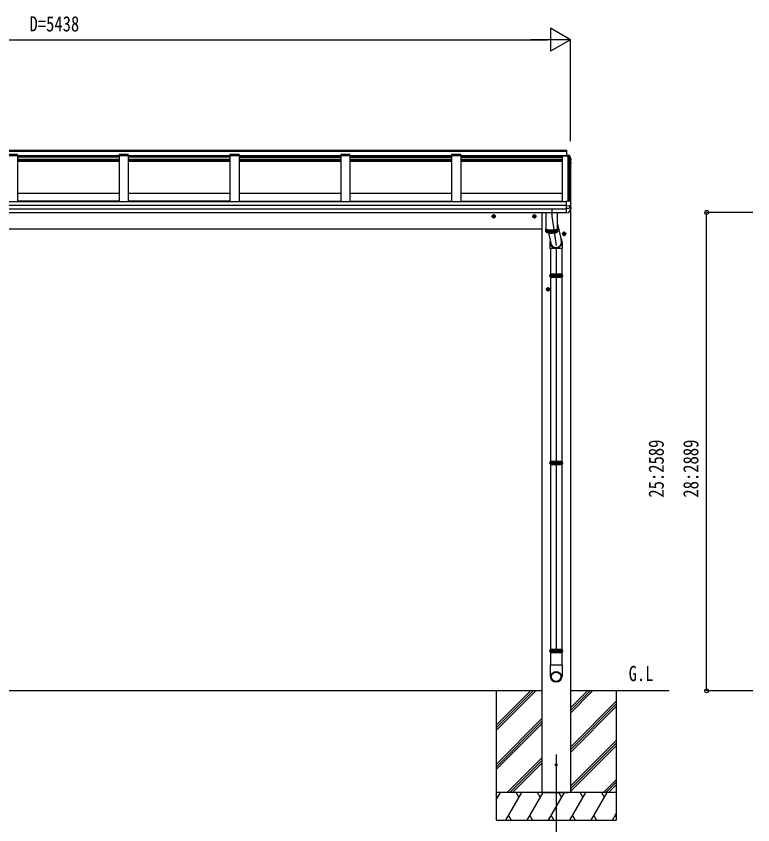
# Model space of a CAD drawing. Units: millimetres, scale not verified. Extents: x -10512 to 10512, y -7425 to 7425.
# Drawn here: x -6278 to -2289, y -4238 to 138 of the extents above; entities that cross this region are included whole.
import ezdxf
from ezdxf.enums import TextEntityAlignment as Align

# ---------------------------------------------------------------- set-up
doc = ezdxf.new("R2010")
doc.units = ezdxf.units.MM
doc.header["$LTSCALE"] = 40
for name, color, linetype in [('0-2_USER1', 3, 'Continuous'), ('0-4_YKK_12', 2, 'Continuous'), ('0-5_YKK_13', 4, 'Continuous'), ('0-6_YKK_A1', 4, 'Continuous'), ('0-7_YKK_D', 6, 'Continuous')]:
    doc.layers.add(name, color=color, linetype=linetype)
doc.styles.add('ＭＳ ゴシック', font='')
doc.styles.get('ＭＳ ゴシック').set_extended_font_data('MS Gothic')

msp = doc.modelspace()

# ---------------------------------------------------------------- linework, layer by layer
at = {"layer": '0-4_YKK_12'}
for p, q in [((-3378.45, -906.19), (-3378.45, -944.33)), ((-3378.45, -944.33), (-3354.45, -1102.7)), ((-3354.45, -1120.17), (-3354.45, -3297.4)), ((-3354.45, -3856.57), (-3354.45, -4277.65))]:
    msp.add_line(p, q, dxfattribs=at)
at = {"layer": '0-5_YKK_13'}
for p, q in [((-3295.95, -613.19), (-3284.79, -613.81)), ((-3295.95, -615.89), (-3295.95, -619.12)), ((-3295.95, -615.89), (-3295.95, -615.89)), ((-3295.95, -618.13), (-3285.12, -618.74)), ((-3285.12, -619.12), (-3295.95, -619.12)), ((-3285.12, -618.74), (-3284.75, -616.26)), ((-3285.12, -618.74), (-3285.12, -619.16)), ((-3284.97, -618.95), (-3284.75, -617.46)), ((-3283.77, -619.01), (-3284.97, -618.95)), ((-3276.95, -638.75), (-3276.38, -638.64)), ((-3276.95, -639.1), (-3276.38, -638.99)), ((-3275.53, -640.35), (-3276.95, -640.63)), ((-3276.95, -652.41), (-3275.81, -652.55)), ((-3274.48, -635.06), (-3274.48, -639.08)), ((-3274.12, -653.67), (-3274.11, -653.73)), ((-3274.07, -654), (-3274.07, -658.05)), ((-3276.95, -656.42), (-3275.13, -656.78)), ((-3276.1, -658.11), (-3276.95, -657.95)), ((-3298.95, -861.91), (-3298.95, -861.59)), ((-3298.95, -862.6), (-3298.95, -861.91)), ((-3298.95, -884.8), (-3298.95, -862.6)), ((-3298.95, -886.06), (-3298.95, -884.8)), ((-3298.95, -886.9), (-3298.95, -886.06)), ((-3298.95, -886.9), (-3284.16, -887)), ((-3298.95, -900.76), (-3298.95, -886.9)), ((-3298.95, -900.76), (-3284.16, -900.56)), ((-3298.95, -902.67), (-3298.95, -900.76)), ((-3298.95, -904.19), (-3298.95, -902.67)), ((-3298.95, -924.66), (-3298.95, -904.19)), ((-3282.5, -886.91), (-3276.12, -886.12)), ((-3281.95, -886.84), (-3281.95, -900.63)), ((-3281.95, -894.62), (-3274.72, -896.03)), ((-3275.25, -885.97), (-3275.18, -885.96)), ((-3275.25, -885.97), (-3275.25, -885.97)), ((-3274.38, -884.98), (-3274.38, -878.47)), ((-3273.91, -903.53), (-3273.91, -897.01)), ((-3680.94, -944.81), (-3703.94, -944.81)), ((-3692.44, -957.32), (-3692.44, -932.3)), ((-3460.94, -944.81), (-3483.94, -944.81)), ((-3472.44, -957.32), (-3472.44, -932.3)), ((-3410.45, -923.61), (-3410.45, -1010.38)), ((-3346.45, -1010.38), (-3346.45, -923.61)), ((-3298.95, -925.07), (-3287.36, -924.44)), ((-3298.95, -925.07), (-3298.95, -924.66)), ((-3286.57, -923.98), (-3286.58, -923.99)), ((-3346.45, -986.61), (-3327.49, -1072.47)), ((-3410.45, -1011.35), (-3410.45, -1026.8)), ((-3409.86, -1028.35), (-3409.86, -1012.9)), ((-3408.63, -1014.09), (-3408.63, -1029.54)), ((-3406.82, -1030.63), (-3406.82, -1015.17)), ((-3404.45, -1016.17), (-3404.45, -1031.63)), ((-3401.58, -1032.52), (-3401.58, -1017.07)), ((-3398.27, -1033.3), (-3398.27, -1017.85)), ((-3395.86, -1033.74), (-3383.46, -1089.89)), ((-3394.56, -1018.5), (-3394.56, -1033.95)), ((-3390.55, -1019.01), (-3390.55, -1034.46)), ((-3386.31, -1019.37), (-3386.31, -1034.82)), ((-3381.91, -1019.57), (-3381.91, -1035.03)), ((-3377.45, -1019.62), (-3377.45, -1035.07)), ((-3373.01, -1019.5), (-3373.01, -1034.96)), ((-3368.68, -1019.23), (-3368.68, -1034.68)), ((-3364.54, -1018.8), (-3364.54, -1034.25)), ((-3360.67, -1018.23), (-3360.67, -1033.68)), ((-3357.15, -1017.52), (-3357.15, -1032.98)), ((-3354.05, -1016.7), (-3354.05, -1032.16)), ((-3351.43, -1015.78), (-3351.43, -1031.23)), ((-3349.33, -1014.78), (-3349.33, -1030.23)), ((-3347.8, -1013.73), (-3347.8, -1029.18)), ((-3346.45, -1026.8), (-3346.45, -1011.35)), ((-3299.44, -1039.81), (-3322.44, -1039.81)), ((-3310.94, -1052.32), (-3310.94, -1027.3)), ((-3387.84, -1086.54), (-3387.84, -1118.13)), ((-3321.84, -1086.96), (-3321.84, -1118.13)), ((-3321.84, -1118.13), (-3387.84, -1118.13)), ((-3384.45, -1118.13), (-3384.45, -1255.21)), ((-3324.45, -1118.13), (-3324.45, -1255.21)), ((-3392.45, -1264.21), (-3316.45, -1264.21)), ((-3387.05, -1257.21), (-3321.85, -1257.21)), ((-3386.45, -1255.21), (-3322.45, -1255.21)), ((-3386.45, -1255.21), (-3386.45, -1257.21)), ((-3322.45, -1255.21), (-3322.45, -1257.21)), ((-3387.05, -1271.21), (-3321.85, -1271.21)), ((-3386.45, -1271.21), (-3386.45, -1273.21)), ((-3386.45, -1273.21), (-3322.45, -1273.21)), ((-3384.45, -1273.21), (-3384.45, -2270.23)), ((-3324.45, -1273.21), (-3324.45, -2270.23)), ((-3322.45, -1271.21), (-3322.45, -1273.21)), ((-3386.44, -1339.81), (-3409.44, -1339.81)), ((-3397.94, -1352.32), (-3397.94, -1327.3)), ((-3387.05, -2272.23), (-3321.85, -2272.23)), ((-3386.45, -2270.23), (-3322.45, -2270.23)), ((-3386.45, -2270.23), (-3386.45, -2272.23)), ((-3322.45, -2270.23), (-3322.45, -2272.23)), ((-3392.45, -2279.23), (-3316.45, -2279.23)), ((-3387.05, -2286.23), (-3321.85, -2286.23)), ((-3386.45, -2286.23), (-3386.45, -2288.23)), ((-3386.45, -2288.23), (-3322.45, -2288.23)), ((-3384.45, -2288.23), (-3384.45, -3286.87)), ((-3324.45, -2288.23), (-3324.45, -3286.87)), ((-3322.45, -2286.23), (-3322.45, -2288.23)), ((-3392.45, -3295.87), (-3316.45, -3295.87)), ((-3387.05, -3288.87), (-3321.85, -3288.87)), ((-3387.05, -3302.87), (-3321.85, -3302.87)), ((-3386.45, -3286.87), (-3322.45, -3286.87)), ((-3386.45, -3286.87), (-3386.45, -3288.87)), ((-3386.45, -3302.87), (-3386.45, -3304.87)), ((-3386.45, -3304.87), (-3322.45, -3304.87)), ((-3384.45, -3304.87), (-3384.45, -3374.33)), ((-3324.45, -3304.87), (-3324.45, -3374.33)), ((-3322.45, -3286.87), (-3322.45, -3288.87)), ((-3322.45, -3302.87), (-3322.45, -3304.87)), ((-3322.6, -3374.33), (-3386.3, -3374.33)), ((-3386.3, -3374.33), (-3386.3, -3433.6)), ((-3322.6, -3374.33), (-3322.6, -3433.6))]:
    msp.add_line(p, q, dxfattribs=at)
for points in [[(-3295.95, -615.63), (-3284.75, -616.26), (-3284.75, -617.46), (-3283.63, -617.52)], [(-3285.05, -619.16), (-3284.97, -618.6), (-3284.97, -618.95)], [(-3282.14, -615.01), (-3277.9, -625.62), (-3274.55, -634.57), (-3274.49, -634.84), (-3274.48, -634.9)], [(-3282.14, -618.58), (-3281.15, -621.07), (-3280.16, -623.57), (-3279.2, -626.07), (-3278.24, -628.57), (-3277.3, -631.08), (-3276.37, -633.6), (-3275.45, -636.12), (-3274.55, -638.65)], [(-3274.48, -634.9), (-3274.48, -635.01), (-3274.48, -635.06)], [(-3274.11, -653.69), (-3274.08, -653.86), (-3274.08, -654)], [(-3274.25, -658.69), (-3275.71, -661.24), (-3276.95, -663.36)], [(-3298.95, -861.59), (-3284.95, -862.27), (-3284.95, -856.62), (-3283.19, -856.71)], [(-3282.31, -857.34), (-3281.28, -859.92), (-3280.26, -862.51), (-3279.25, -865.1), (-3278.26, -867.7), (-3277.28, -870.3), (-3276.32, -872.91), (-3275.37, -875.52), (-3274.43, -878.14)], [(-3282.5, -886.91), (-3282.75, -886.93), (-3282.9, -886.95)], [(-3277.73, -886.2), (-3276.49, -886.15), (-3275.25, -885.97)], [(-3274.43, -878.14), (-3274.39, -878.35), (-3274.38, -878.47)], [(-3692.44, -952.32), (-3698.94, -948.56), (-3698.94, -941.06), (-3692.44, -937.3)], [(-3692.44, -952.32), (-3685.94, -948.56), (-3685.94, -941.06), (-3692.44, -937.3)], [(-3472.44, -952.32), (-3478.94, -948.56), (-3478.94, -941.06), (-3472.44, -937.3)], [(-3472.44, -952.32), (-3465.94, -948.56), (-3465.94, -941.06), (-3472.44, -937.3)], [(-3410.45, -1010.38), (-3410.45, -1010.52), (-3410.34, -1011.08), (-3410.08, -1011.63), (-3409.68, -1012.18), (-3409.14, -1012.73), (-3408.46, -1013.26), (-3407.64, -1013.77), (-3406.69, -1014.28), (-3405.61, -1014.76), (-3404.4, -1015.23), (-3403.08, -1015.67), (-3401.64, -1016.09), (-3400.1, -1016.48), (-3398.46, -1016.84), (-3396.73, -1017.18), (-3394.92, -1017.48), (-3393.03, -1017.75), (-3391.07, -1017.99), (-3389.06, -1018.19), (-3386.99, -1018.36), (-3384.89, -1018.49), (-3382.76, -1018.59), (-3380.61, -1018.64), (-3378.45, -1018.66)], [(-3410.4, -1010.86), (-3410.41, -1010.93), (-3410.45, -1011.49), (-3410.34, -1012.04), (-3410.08, -1012.6), (-3409.68, -1013.15), (-3409.14, -1013.69), (-3408.46, -1014.22), (-3407.64, -1014.74), (-3406.69, -1015.24), (-3405.61, -1015.73), (-3404.4, -1016.19), (-3403.08, -1016.63), (-3401.64, -1017.05), (-3400.1, -1017.44), (-3398.46, -1017.81), (-3396.73, -1018.14), (-3394.92, -1018.45), (-3393.03, -1018.72), (-3391.07, -1018.96), (-3389.06, -1019.16), (-3386.99, -1019.33), (-3384.89, -1019.46), (-3382.76, -1019.55), (-3380.61, -1019.61), (-3378.45, -1019.63)], [(-3410.45, -1026.8), (-3410.45, -1026.94), (-3410.34, -1027.5), (-3410.08, -1028.05), (-3409.68, -1028.6), (-3409.14, -1029.15), (-3408.46, -1029.68), (-3407.64, -1030.19), (-3406.69, -1030.7), (-3405.61, -1031.18), (-3404.4, -1031.65), (-3403.08, -1032.09), (-3401.64, -1032.51), (-3400.1, -1032.9), (-3398.46, -1033.26), (-3396.73, -1033.6), (-3394.92, -1033.9), (-3393.03, -1034.17), (-3391.07, -1034.41), (-3389.06, -1034.61), (-3386.99, -1034.78), (-3384.89, -1034.91), (-3382.76, -1035.01), (-3380.61, -1035.06), (-3378.45, -1035.08)], [(-3408.75, -1013.05), (-3408.3, -1013.51), (-3407.66, -1014.03), (-3406.88, -1014.54), (-3405.97, -1015.04), (-3404.94, -1015.51), (-3403.78, -1015.97), (-3402.5, -1016.41), (-3401.11, -1016.82), (-3399.61, -1017.21), (-3398.01, -1017.57), (-3396.33, -1017.9), (-3394.56, -1018.2), (-3392.71, -1018.47), (-3390.8, -1018.7), (-3388.83, -1018.91), (-3386.81, -1019.07), (-3384.76, -1019.2), (-3382.67, -1019.29), (-3380.57, -1019.35), (-3378.45, -1019.37)], [(-3378.45, -1018.66), (-3376.29, -1018.64), (-3374.14, -1018.59), (-3372.01, -1018.49), (-3369.91, -1018.36), (-3367.84, -1018.19), (-3365.83, -1017.99), (-3363.87, -1017.75), (-3361.98, -1017.48), (-3360.17, -1017.18), (-3358.44, -1016.84), (-3356.8, -1016.48), (-3355.26, -1016.09), (-3353.82, -1015.67), (-3352.5, -1015.23), (-3351.29, -1014.76), (-3350.21, -1014.28), (-3349.26, -1013.77), (-3348.44, -1013.26), (-3347.76, -1012.73), (-3347.22, -1012.18), (-3346.82, -1011.63), (-3346.56, -1011.08), (-3346.45, -1010.52), (-3346.45, -1010.38)], [(-3378.45, -1019.63), (-3376.29, -1019.61), (-3374.14, -1019.55), (-3372.01, -1019.46), (-3369.91, -1019.33), (-3367.84, -1019.16), (-3365.83, -1018.96), (-3363.87, -1018.72), (-3361.98, -1018.45), (-3360.17, -1018.14), (-3358.44, -1017.81), (-3356.8, -1017.44), (-3355.26, -1017.05), (-3353.82, -1016.63), (-3352.5, -1016.19), (-3351.29, -1015.73), (-3350.21, -1015.24), (-3349.26, -1014.74), (-3348.44, -1014.22), (-3347.76, -1013.69), (-3347.22, -1013.15), (-3346.82, -1012.6), (-3346.56, -1012.04), (-3346.45, -1011.49), (-3346.49, -1010.93), (-3346.5, -1010.86)], [(-3378.45, -1019.37), (-3376.33, -1019.35), (-3374.23, -1019.29), (-3372.14, -1019.2), (-3370.09, -1019.07), (-3368.07, -1018.91), (-3366.1, -1018.7), (-3364.19, -1018.47), (-3362.34, -1018.2), (-3360.57, -1017.9), (-3358.89, -1017.57), (-3357.29, -1017.21), (-3355.79, -1016.82), (-3354.4, -1016.41), (-3353.12, -1015.97), (-3351.96, -1015.51), (-3350.93, -1015.04), (-3350.02, -1014.54), (-3349.24, -1014.03), (-3348.6, -1013.51), (-3348.16, -1013.05)], [(-3378.45, -1035.08), (-3376.29, -1035.06), (-3374.14, -1035.01), (-3372.01, -1034.91), (-3369.91, -1034.78), (-3367.84, -1034.61), (-3365.83, -1034.41), (-3363.87, -1034.17), (-3361.98, -1033.9), (-3360.17, -1033.6), (-3358.44, -1033.26), (-3356.8, -1032.9), (-3355.26, -1032.51), (-3353.82, -1032.09), (-3352.5, -1031.65), (-3351.29, -1031.18), (-3350.21, -1030.7), (-3349.26, -1030.19), (-3348.44, -1029.68), (-3347.76, -1029.15), (-3347.22, -1028.6), (-3346.82, -1028.05), (-3346.56, -1027.5), (-3346.45, -1026.94), (-3346.45, -1026.8)], [(-3310.94, -1047.32), (-3317.44, -1043.56), (-3317.44, -1036.06), (-3310.94, -1032.3)], [(-3310.94, -1047.32), (-3304.44, -1043.56), (-3304.44, -1036.06), (-3310.94, -1032.3)], [(-3397.94, -1347.32), (-3404.44, -1343.56), (-3404.44, -1336.06), (-3397.94, -1332.3)], [(-3397.94, -1347.32), (-3391.44, -1343.56), (-3391.44, -1336.06), (-3397.94, -1332.3)]]:
    msp.add_lwpolyline(points, dxfattribs=at)
for centre, radius in [((-3692.44, -944.81), 8.5), ((-3692.44, -944.81), 7.7), ((-3692.44, -944.81), 6.5), ((-3472.44, -944.81), 8.5), ((-3472.44, -944.81), 7.7), ((-3472.44, -944.81), 6.5), ((-3310.94, -1039.81), 8.5), ((-3310.94, -1039.81), 7.7), ((-3310.94, -1039.81), 6.5), ((-3397.94, -1339.81), 8.5), ((-3397.94, -1339.81), 7.7), ((-3397.94, -1339.81), 6.5), ((-3354.45, -3912.51), 5)]:
    msp.add_circle(centre, radius, dxfattribs=at)
for centre, radius, start, end in [((-3284.37, -616.39), 2.62, 31.83445, 99.24), ((-3283.79, -619.31), 0.3, 21.99494, 87.04231), ((-3283.72, -619.22), 1.7, 22.00225, 87.0423), ((-3745.88, -805.57), 498.52, 19.56907, 21.95354), ((-3276.44, -638.35), 0.3, 280.95393, 327.06409), ((-3276.44, -638.7), 0.299, 280.88931, 19.51522), ((-3275.83, -654.89), 2.32, 60.30373, 87.34859), ((-3275.77, -639.08), 1.3, 280.88938, 19.44863), ((-3275.38, -653.96), 1.3, 10.02543, 80.23195), ((-3708.71, -409.8), 499.04, 329.90411, 330.14673), ((-3708.71, -410.14), 499.04, 329.90411, 330.14673), ((-3276.15, -658.41), 0.299, 330.19129, 79.12168), ((-3275.37, -658.05), 1.3, 330.27138, 79.1216), ((-3283.24, -857.71), 1, 22.05378, 87.04045), ((-3668.85, -669.83), 459.05, 326.38357, 329.32444), ((-3281.61, -884.28), 16.37, 265.48312, 268.58725), ((-3275.38, -884.98), 1, 281.45361, 0), ((-3274.9, -897.01), 0.998, 0.05121, 79.086), ((-3274.91, -903.53), 1, 329.32149, 0), ((-3287.42, -923.44), 1, 273.10735, 326.38063), ((-3360.2, -1264.21), 27.75, 165.38919, 194.61079), ((-3348.7, -1264.21), 27.75, 0, 14.61083), ((-3348.7, -1264.21), 27.75, 345.38917, 0), ((-3360.2, -2279.23), 27.75, 165.38919, 194.61079), ((-3348.7, -2279.23), 27.75, 0, 14.61083), ((-3348.7, -2279.23), 27.75, 345.38917, 0), ((-3360.2, -3295.87), 27.75, 165.38919, 194.61079), ((-3348.7, -3295.87), 27.75, 0, 14.61083), ((-3348.7, -3295.87), 27.75, 345.38917, 0), ((-3355.3, -3433.6), 31, 180, 270), ((-3353.6, -3433.6), 31, 270, 0)]:
    msp.add_arc(centre, radius, start, end, dxfattribs=at)
for centre, major_axis, ratio, start_param, end_param in [((-3282.8, -879.39), (9.96, 2.12), 0.734427, 4.4222801, 4.5475838), ((-3282.8, -908.16), (-9.97, 1.96), 0.736539, 4.8664216, 4.9917253), ((-3282.95, -900.44), (-1, 0.195), 0.067217, 2.8005545, 3.1546872), ((-3354.84, -1083.45), (-33, -3.09), 0.972144, 5.9206673, 10.0450759), ((-3354.77, -1083.45), (-2.75, 29.4), 0.995638, 1.6925581, 5.0001766)]:
    msp.add_ellipse(centre, major_axis=major_axis, ratio=ratio, start_param=start_param, end_param=end_param, dxfattribs=at)
for major_axis in [(-28.29, 0), (-25.83, 0)]:
    msp.add_ellipse((-3354.45, -3436.42), major_axis=major_axis, ratio=0.996195, dxfattribs=at)
at = {"layer": '0-6_YKK_A1'}
for p, q in [((-3295.95, -588.8), (-8695.95, -588.8)), ((-3295.95, -594.08), (-8695.95, -594.08)), ((-6270.95, -609.44), (-6320.95, -609.44)), ((-6270.95, -609.44), (-6270.95, -864.62)), ((-5670.95, -609.44), (-5720.95, -609.44)), ((-5720.95, -609.44), (-5720.95, -864.62)), ((-5670.95, -609.44), (-5670.95, -864.62)), ((-5070.95, -609.44), (-5120.95, -609.44)), ((-5120.95, -609.44), (-5120.95, -864.62)), ((-5070.95, -609.44), (-5070.95, -864.62)), ((-4470.95, -609.44), (-4520.95, -609.44)), ((-4520.95, -609.44), (-4520.95, -864.62)), ((-4470.95, -609.44), (-4520.95, -609.44)), ((-4520.95, -609.44), (-4520.95, -864.62)), ((-4470.95, -609.44), (-4470.95, -864.62)), ((-4470.95, -609.44), (-4470.95, -864.62)), ((-3870.95, -609.44), (-3920.95, -609.44)), ((-3920.95, -609.44), (-3920.95, -864.62)), ((-3870.95, -609.44), (-3870.95, -864.62)), ((-3295.95, -618.69), (-3295.95, -588.8)), ((-8670.95, -614.63), (-3295.95, -614.63)), ((-8670.95, -614.63), (-3295.95, -614.63)), ((-5720.95, -617.55), (-6270.95, -617.55)), ((-5720.95, -623.62), (-6270.95, -623.62)), ((-5720.95, -624.6), (-6270.95, -624.6)), ((-6270.95, -634.63), (-5720.95, -634.63)), ((-6270.95, -639.49), (-5720.95, -639.49)), ((-6270.95, -641.03), (-5720.95, -641.03)), ((-6270.95, -642.99), (-5720.95, -642.99)), ((-6270.95, -646.76), (-5720.95, -646.76)), ((-5120.95, -617.55), (-5670.95, -617.55)), ((-5120.95, -623.62), (-5670.95, -623.62)), ((-5120.95, -624.6), (-5670.95, -624.6)), ((-5670.95, -634.63), (-5120.95, -634.63)), ((-5670.95, -639.49), (-5120.95, -639.49)), ((-5670.95, -641.03), (-5120.95, -641.03)), ((-5670.95, -642.99), (-5120.95, -642.99)), ((-5670.95, -646.76), (-5120.95, -646.76)), ((-5070.95, -617.55), (-4520.95, -617.55)), ((-5070.95, -623.62), (-4520.95, -623.62)), ((-5070.95, -624.6), (-4520.95, -624.6)), ((-5070.95, -634.63), (-4520.95, -634.63)), ((-5070.95, -639.49), (-4520.95, -639.49)), ((-5070.95, -641.03), (-4520.95, -641.03)), ((-5070.95, -642.99), (-4520.95, -642.99)), ((-5070.95, -646.76), (-4520.95, -646.76)), ((-4470.95, -617.55), (-3920.95, -617.55)), ((-4470.95, -623.62), (-3920.95, -623.62)), ((-4470.95, -624.6), (-3920.95, -624.6)), ((-4470.95, -634.63), (-3920.95, -634.63)), ((-4470.95, -639.49), (-3920.95, -639.49)), ((-4470.95, -641.03), (-3920.95, -641.03)), ((-4470.95, -642.99), (-3920.95, -642.99)), ((-4470.95, -646.76), (-3920.95, -646.76)), ((-3870.95, -617.55), (-3295.95, -617.55)), ((-3870.95, -623.62), (-3320.95, -623.62)), ((-3870.95, -624.6), (-3320.95, -624.6)), ((-3870.95, -634.63), (-3320.95, -634.63)), ((-3870.95, -639.49), (-3320.95, -639.49)), ((-3870.95, -641.03), (-3320.95, -641.03)), ((-3870.95, -642.99), (-3320.95, -642.99)), ((-3870.95, -646.76), (-3320.95, -646.76)), ((-3284.07, -619.16), (-3320.95, -619.16)), ((-3320.95, -619.16), (-3320.95, -864.62)), ((-3289.65, -862.04), (-3289.65, -619.16)), ((-3276.95, -637.72), (-3284.07, -619.16)), ((-3283.95, -619.48), (-3283.95, -856.67)), ((-3276.95, -637.72), (-3276.95, -871.19)), ((-6270.95, -819.56), (-5720.95, -819.56)), ((-5670.95, -819.56), (-5120.95, -819.56)), ((-5070.95, -819.56), (-4520.95, -819.56)), ((-4470.95, -819.56), (-3920.95, -819.56)), ((-3870.95, -819.56), (-3320.95, -819.56)), ((-8692.95, -864.62), (-3298.95, -864.62)), ((-5720.95, -862.07), (-6270.95, -862.07)), ((-5120.95, -862.07), (-5670.95, -862.07)), ((-5070.95, -862.07), (-4520.95, -862.07)), ((-4470.95, -862.07), (-3920.95, -862.07)), ((-3870.95, -862.07), (-3320.95, -862.07)), ((-3276.95, -870.24), (-3276.95, -871.19)), ((-8692.95, -884.15), (-3298.95, -884.15)), ((-8692.95, -904.25), (-3298.95, -904.25)), ((-3277.45, -886.28), (-3277.45, -895.5)), ((-3277.45, -909.69), (-3277.45, -3512.51)), ((-8692.95, -923.61), (-3298.95, -923.61)), ((-3431.45, -923.61), (-3431.45, -3512.51)), ((-8560.45, -1012.51), (-3431.45, -1012.51)), ((-3431.45, -3512.51), (-8560.45, -3512.51)), ((-3679.45, -3514.65), (-3677.32, -3512.51)), ((-3679.45, -3512.51), (-3679.45, -4212.51)), ((-3679.45, -3698.49), (-3493.47, -3512.51)), ((-3679.45, -3712.64), (-3479.33, -3512.51)), ((-3679.45, -3726.78), (-3465.19, -3512.51)), ((-3679.45, -3514.65), (-3677.32, -3512.51)), ((-3431.45, -3512.51), (-3431.45, -4062.51)), ((-2741.7, -3512.51), (-3277.45, -3512.51)), ((-3277.45, -3633.15), (-3156.82, -3512.51)), ((-3277.45, -3619), (-3170.96, -3512.51)), ((-3277.45, -3604.86), (-3185.1, -3512.51)), ((-3277.45, -3512.51), (-3277.45, -4062.51)), ((-3029.45, -3512.51), (-3029.45, -4212.51)), ((-3277.45, -3816.99), (-3029.45, -3568.99)), ((-3277.45, -3831.13), (-3029.45, -3583.14)), ((-3277.45, -3845.28), (-3029.45, -3597.28)), ((-3679.45, -3910.62), (-3431.45, -3662.63)), ((-3679.45, -3924.77), (-3431.45, -3676.77)), ((-3679.45, -3938.91), (-3431.45, -3690.91)), ((-3277.45, -4029.12), (-3029.45, -3781.13)), ((-3277.45, -4043.27), (-3029.45, -3795.27)), ((-3277.45, -4057.41), (-3029.45, -3809.41)), ((-3619.21, -4062.51), (-3431.45, -3874.76)), ((-3605.07, -4062.51), (-3431.45, -3888.9)), ((-3590.92, -4062.51), (-3431.45, -3903.04)), ((-3098.71, -4062.51), (-3029.45, -3993.26)), ((-3084.57, -4062.51), (-3029.45, -4007.4)), ((-3070.42, -4062.51), (-3029.45, -4021.54)), ((-3029.45, -4062.51), (-3679.45, -4062.51)), ((-3679.45, -4102.61), (-3656.3, -4062.51)), ((-3627.43, -4212.51), (-3540.83, -4062.51)), ((-3555.83, -4088.5), (-3570.83, -4062.51)), ((-3511.96, -4212.51), (-3425.36, -4062.51)), ((-3440.36, -4088.5), (-3455.36, -4062.51)), ((-3421.95, -4062.51), (-3286.95, -4062.51)), ((-3396.49, -4212.51), (-3309.89, -4062.51)), ((-3324.89, -4088.5), (-3339.89, -4062.51)), ((-3281.02, -4212.51), (-3194.42, -4062.51)), ((-3209.42, -4088.5), (-3224.42, -4062.51)), ((-3165.55, -4212.51), (-3078.95, -4062.51)), ((-3108.95, -4062.51), (-3093.95, -4088.5)), ((-3671.3, -4088.5), (-3679.45, -4074.38)), ((-3612.44, -4186.54), (-3597.44, -4212.51)), ((-3496.96, -4186.53), (-3481.96, -4212.51)), ((-3381.49, -4186.53), (-3366.5, -4212.51)), ((-3266.02, -4186.54), (-3251.03, -4212.51)), ((-3150.55, -4186.54), (-3135.56, -4212.51)), ((-3050.08, -4212.51), (-3029.45, -4176.78)), ((-3035.08, -4186.54), (-3029.45, -4196.29)), ((-3679.45, -4212.51), (-3029.45, -4212.51))]:
    msp.add_line(p, q, dxfattribs=at)
at = {"layer": '0-7_YKK_D'}
for p, q in [((-3276.95, 11.2), (-3385.2, 73.7)), ((-3385.2, 73.7), (-3385.2, -51.3)), ((-8589.95, 11.2), (-3401.95, 11.2)), ((-3276.95, 11.2), (-3493.46, 11.2)), ((-3276.95, 11.2), (-3385.2, -51.3)), ((-3276.95, -538.8), (-3276.95, 12.2)), ((-2289.42, -923.61), (-2540.42, -923.61)), ((-2539.42, -3512.51), (-2539.42, -923.61)), ((-2289.42, -3512.51), (-2540.42, -3512.51))]:
    msp.add_line(p, q, dxfattribs=at)
for centre in [(-2539.42, -923.61), (-2539.42, -3512.51)]:
    msp.add_circle(centre, 10.62, dxfattribs=at)

# ---------------------------------------------------------------- texts
at = {"layer": '0-2_USER1', "style": 'ＭＳ ゴシック', "width": 0.8}
msp.add_text('G.L', height=82.48, dxfattribs=at).set_placement((-2961.93, -3484.5), align=Align.BOTTOM_LEFT)
at = {"layer": '0-7_YKK_D', "style": 'ＭＳ ゴシック', "width": 0.8}
msp.add_text('D=5438', height=82.48, dxfattribs=at).set_placement((-6205.95, 31.2), align=Align.BOTTOM_LEFT)
for s, p in [('25:2589', (-2746.92, -2467.06)), ('28:2889', (-2559.42, -2467.06))]:
    msp.add_text(s, height=82.48, rotation=90, dxfattribs=at).set_placement(p, align=Align.BOTTOM_LEFT)

doc.saveas('drawing.dxf')
